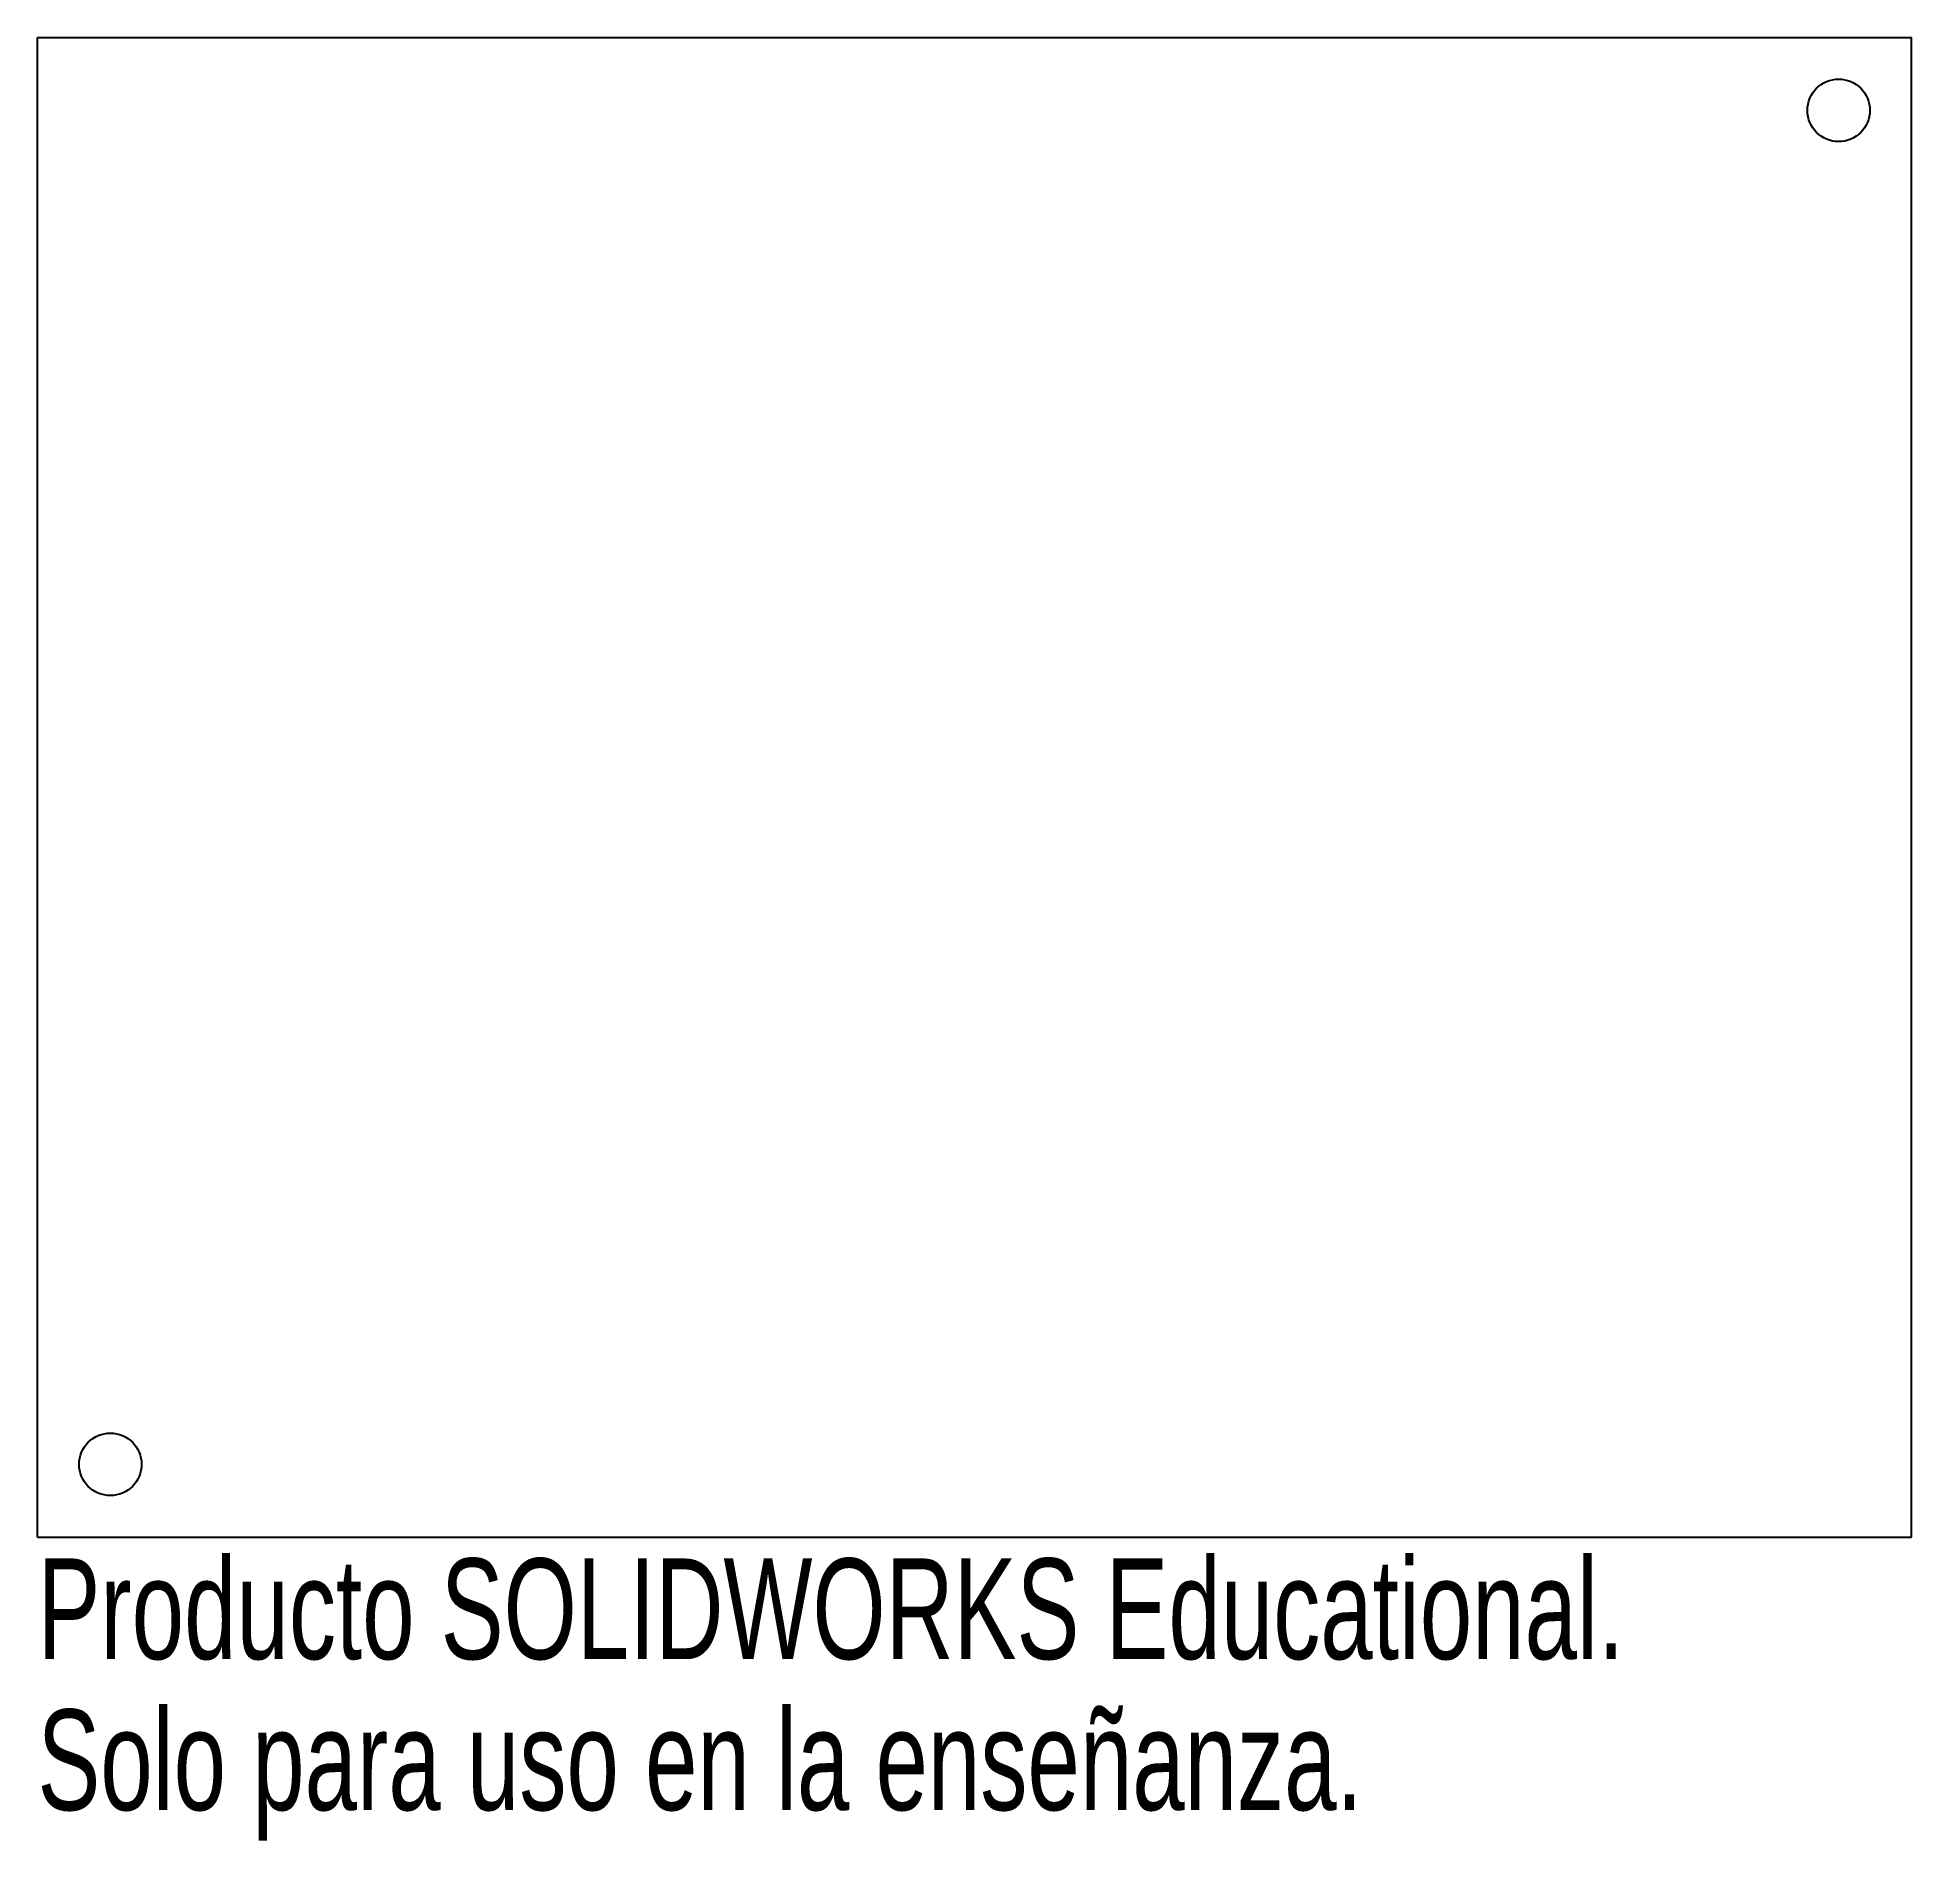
# Model space of a CAD drawing. Header units: centimetres. Extents: x -4.5 to 4.5, y -5.06 to 3.6.
import ezdxf

# ---------------------------------------------------------------- set-up
doc = ezdxf.new("R2010")
doc.units = ezdxf.units.CM
doc.styles.add('SLDTEXTSTYLE0', font='TXT', dxfattribs={"width": 0.7})

msp = doc.modelspace()

# ---------------------------------------------------------------- linework, layer by layer
at = {"color": 7, "linetype": 'Continuous', "lineweight": 25}
for p, q in [((-4.5, 3.6), (4.5, 3.6)), ((-4.5, -3.6), (-4.5, 3.6)), ((4.5, -3.6), (4.5, 3.6)), ((-4.5, -3.6), (4.5, -3.6))]:
    msp.add_line(p, q, dxfattribs=at)
for centre in [(4.15, 3.25), (-4.15, -3.25)]:
    msp.add_circle(centre, 0.15, dxfattribs=at)

# ---------------------------------------------------------------- texts
at = {"color": 7, "linetype": 'Continuous', "char_height": 0.483362, "attachment_point": 1, "style": 'SLDTEXTSTYLE0'}
for s, insert in [('Producto SOLIDWORKS Educational.', (-4.5, -3.702)), ('Solo para uso en la enseñanza.', (-4.5, -4.427))]:
    msp.add_mtext(s, dxfattribs=dict(at, insert=insert))

doc.saveas('drawing.dxf')
